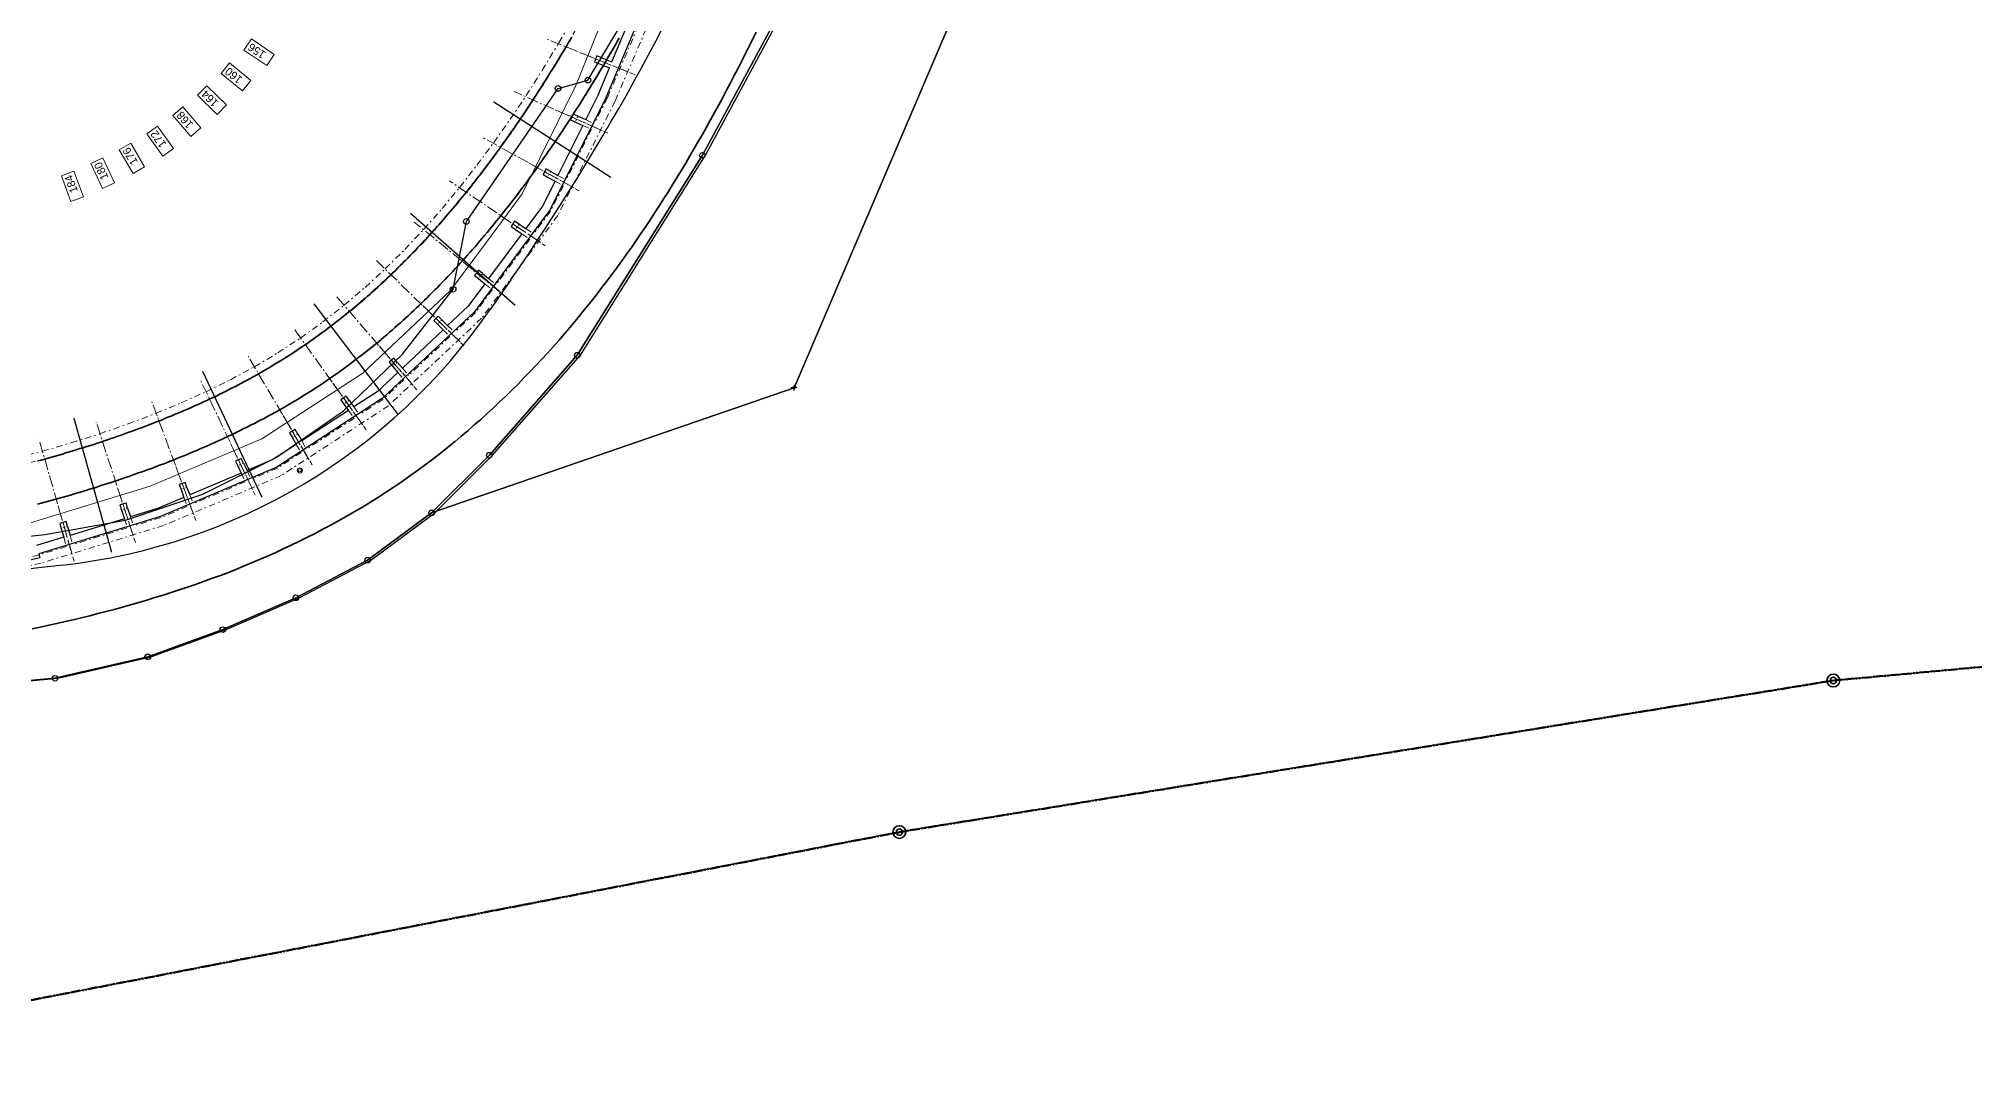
# Model space of a CAD drawing. Header units: metres. Extents: x 2678625 to 2679611, y 1205237 to 1205867.
# Drawn here: x 2678888.6 to 2679009.5, y 1205507.2 to 1205571.3 of the extents above; entities that cross this region are included whole.
import ezdxf

# ---------------------------------------------------------------- set-up
doc = ezdxf.new("R2010")
doc.units = ezdxf.units.M
for name, pattern in [('ACAD_ISO14W100_S12', [1.53, 0.6, -0.1, 0.6, -0.08, 0, -0.07, 0, -0.08]), ('AUSGEZOGEN', [0]), ('GETRENNT2_S6', [0.8, 0.4, -0.2, 0, -0.2]), ('STRICHLINIE_S4', [0.1, 0, -0.1]), ('STRICHPUNKT2_S5', [1, 0.7, -0.15, 0, -0.15])]:
    doc.linetypes.add(name, pattern=pattern)
for name, color, linetype, lineweight in [('BOLZEN', 250, 'AUSGEZOGEN', 25), ('GESCHL_WALD', 8, 'AUSGEZOGEN', 13), ('GRABENPROFIL_AUSHUB', 1, 'AUSGEZOGEN', 35), ('HOHEITSGRENZPUNKT', 59, 'AUSGEZOGEN', 35), ('KANTONSGRENZE', 59, 'AUSGEZOGEN', 50), ('KREUZ', 250, 'AUSGEZOGEN', 25), ('LFP3_STEIN', 8, 'AUSGEZOGEN', 13), ('PARZELLE', 250, 'AUSGEZOGEN', 25), ('SC_BEST__SCHACHT', 3, 'AUSGEZOGEN', 25), ('SELBSTAENDIGES_RECHT', 8, 'STRICHLINIE_S4', 13), ('SELBSTAENDIGES_RECHT_1', 8, 'STRICHLINIE_S4', 13), ('Standard', 7, 'AUSGEZOGEN', 25), ('STRASSE__WEGE', 8, 'AUSGEZOGEN', 13), ('TEXT_VERT__TIEF-_UND_HOCHPUNKT', 1, 'AUSGEZOGEN', 18), ('UEBRIGE_BEFEST', 8, 'AUSGEZOGEN', 13)]:
    doc.layers.add(name, color=color, linetype=linetype, lineweight=lineweight)
doc.styles.add('ARIAL', font='arial.ttf')

# ---------------------------------------------------------------- blocks, each defined once
blk = doc.blocks.new('NSY105')
at = {"color": 0, "linetype": 'ByBlock', "lineweight": -2}
for radius in [0.05, 0.025]:
    blk.add_circle((0, 0), radius, dxfattribs=at)
blk = doc.blocks.new('COMPLEXOBJECT_33')
at = {"layer": 'GESCHL_WALD', "color": 8, "linetype": 'AUSGEZOGEN', "lineweight": 13, "transparency": 33554687}
for p, q in [((49083.44, 45538.77), (49000.72, 45531.18)), ((49000.72, 45531.18), (48942.35, 45521.71)), ((48942.35, 45521.71), (48879.28, 45509.5))]:
    blk.add_line(p, q, dxfattribs=at)
blk = doc.blocks.new('COMPLEXOBJECT_61')
at = {"layer": 'PARZELLE', "color": 250, "linetype": 'AUSGEZOGEN', "lineweight": 25, "transparency": 33554687}
for p, q in [((49083.44, 45538.77), (49000.72, 45531.18)), ((49000.72, 45531.18), (48942.35, 45521.71)), ((48942.35, 45521.71), (48879.28, 45509.5))]:
    blk.add_line(p, q, dxfattribs=at)
blk = doc.blocks.new('COMPLEXOBJECT_64')
at = {"layer": 'SELBSTAENDIGES_RECHT', "color": 8, "linetype": 'STRICHLINIE_S4', "lineweight": 13, "transparency": 33554687}
for p, q in [((49083.44, 45538.77), (49000.72, 45531.18)), ((49000.72, 45531.18), (48942.35, 45521.71)), ((48942.35, 45521.71), (48879.28, 45509.5))]:
    blk.add_line(p, q, dxfattribs=at)
blk = doc.blocks.new('NSY101')
at = {"color": 0, "linetype": 'ByBlock', "lineweight": -2}
blk.add_circle((0, 0), 0.05, dxfattribs=at)
blk = doc.blocks.new('CDWK_PTTYP10')
at = {"layer": 'BOLZEN', "transparency": 33554687, "xscale": 6.999999465942426, "yscale": 6.999999465942426, "zscale": 6.999999465942426}
blk.add_blockref('NSY101', (0, 0), dxfattribs=at)
blk = doc.blocks.new('NSY115')
at = {"color": 0, "linetype": 'ByBlock', "lineweight": -2}
for p, q in [((-0.05, 0), (-0.02, 0)), ((0, 0.05), (0, 0.02)), ((0.05, 0), (0.02, 0)), ((0, -0.05), (0, -0.02))]:
    blk.add_line(p, q, dxfattribs=at)
blk.add_circle((0, 0), 0.02, dxfattribs=at)
blk = doc.blocks.new('CDWK_PTTYP31')
at = {"layer": 'KREUZ', "transparency": 33554687, "xscale": 2.692307590451224, "yscale": 2.692307590451224, "zscale": 2.692307590451224}
blk.add_blockref('NSY115', (-0.001, 0.002), dxfattribs=at)
blk = doc.blocks.new('COMPLEXOBJECT_102')
at = {"layer": 'STRASSE__WEGE', "color": 250, "linetype": 'AUSGEZOGEN', "lineweight": 25, "transparency": 33554687}
for p, q in [((48918.07, 45556.23), (48916.78, 45554.37)), ((48890.04, 45538.39), (48863.18, 45535.41))]:
    blk.add_line(p, q, dxfattribs=at)
blk.add_lwpolyline([(48822.19, 45519.03), (48841.77, 45525.23), (48858.03, 45528.38), (48889.78, 45531.32), (48895.58, 45532.66), (48900.27, 45534.36), (48904.84, 45536.35), (48909.32, 45538.7), (48913.32, 45541.66), (48916.93, 45545.26), (48919.67, 45548.38), (48922.42, 45551.51), (48930.24, 45564), (48935.8, 45574.32), (48943.36, 45591.72), (48964.53, 45641.98), (48968.17, 45648.12)], dxfattribs=at)
for centre, radius, start, end in [((48794.53, 45641.49), 150.11, 325.3885, 337.226), ((48885.91, 45575.68), 37.51, 276.322, 325.3911)]:
    blk.add_arc(centre, radius, start, end, dxfattribs=at)
blk = doc.blocks.new('CDWK_PTTYP20')
at = {"layer": 'LFP3_STEIN', "transparency": 33554687}
for radius in [0.125, 0.075]:
    blk.add_circle((0, 0), radius, dxfattribs=at)

msp = doc.modelspace()

# ---------------------------------------------------------------- linework, layer by layer
at = {"layer": 'KANTONSGRENZE', "linetype": 'ACAD_ISO14W100_S12', "transparency": 33554687}
msp.add_lwpolyline([(2678625.33, 1205485.52), (2678720.73, 1205461.83), (2678731.42, 1205463.99), (2678750.55, 1205468.17), (2678765.45, 1205474.13), (2678783.77, 1205478.17), (2678792.06, 1205476.41), (2678823.9, 1205492.9), (2678859.71, 1205506.34), (2678879.28, 1205509.5), (2678942.35, 1205521.71), (2679000.72, 1205531.18), (2679083.44, 1205538.77), (2679127.35, 1205542.45), (2679148.75, 1205549.05), (2679175.08, 1205560.86), (2679233.19, 1205572.53), (2679258.83, 1205574.34), (2679284.87, 1205582.24), (2679311.02, 1205602.93), (2679443.03, 1205605.05), (2679522.87, 1205644.06), (2679610.8, 1205686.93)], dxfattribs=at)
at = {"layer": 'PARZELLE', "color": 250, "linetype": 'AUSGEZOGEN', "lineweight": 25, "transparency": 33554687}
for points in [[(2678885.27, 1205539.9), (2678888.95, 1205540.3), (2678893.99, 1205541.21), (2678898.82, 1205542.82), (2678903.4, 1205545.12), (2678907.62, 1205548.03), (2678911.3, 1205551.58), (2678914.46, 1205555.63), (2678915.29, 1205559.87), (2678921.02, 1205568.18), (2678922.89, 1205568.7), (2678925.62, 1205573.27), (2678927.65, 1205577.32), (2678929.52, 1205581.45), (2678955.29, 1205642.83), (2678957.31, 1205647.42)], [(2678857.83, 1205528.38), (2678889.58, 1205531.32), (2678895.38, 1205532.66), (2678900.07, 1205534.36), (2678904.64, 1205536.35), (2678909.12, 1205538.7), (2678913.12, 1205541.66), (2678935.77, 1205549.48), (2678951.05, 1205585.25), (2678972.72, 1205605.76), (2678981.81, 1205610.04), (2679005.62, 1205617.19), (2679013.02, 1205624.53)], [(2679083.45, 1205538.78), (2679000.73, 1205531.18), (2678942.35, 1205521.72), (2678879.28, 1205509.5)]]:
    msp.add_lwpolyline(points, dxfattribs=at)
at = {"layer": 'SELBSTAENDIGES_RECHT', "color": 254, "linetype": 'AUSGEZOGEN', "lineweight": 25, "transparency": 33554687}
for p, q in [((2679083.44, 1205538.77), (2679000.73, 1205531.17)), ((2679000.73, 1205531.17), (2678942.36, 1205521.71)), ((2678942.36, 1205521.71), (2678879.28, 1205509.49))]:
    msp.add_line(p, q, dxfattribs=at)
at = {"layer": 'Standard', "color": 11, "linetype": 'AUSGEZOGEN', "lineweight": 18, "true_color": 0xff8585, "transparency": 33554687}
msp.add_line((2678922.14, 1205568.37), (2678925.14, 1205575.79), dxfattribs=at)
at = {"layer": 'Standard', "color": 11, "linetype": 'AUSGEZOGEN', "lineweight": 25, "true_color": 0xff8585, "transparency": 33554687}
for p, q in [((2678924.02, 1205567.61), (2678927.11, 1205574.99)), ((2678924.39, 1205569.84), (2678925.77, 1205573.16)), ((2678923.75, 1205570.09), (2678924.39, 1205569.84)), ((2678923.55, 1205567.83), (2678924.23, 1205569.47)), ((2678923.6, 1205569.72), (2678924.23, 1205569.47)), ((2678923.55, 1205567.83), (2678922.75, 1205566.23)), ((2678924.32, 1205562.62), (2678917.01, 1205567.33)), ((2678922.26, 1205566.44), (2678922.75, 1205566.23)), ((2678922.57, 1205565.87), (2678921, 1205562.75)), ((2678922.1, 1205566.08), (2678922.57, 1205565.87)), ((2678920.37, 1205562.64), (2678920.83, 1205562.39)), ((2678920.57, 1205562.99), (2678921, 1205562.75)), ((2678918.33, 1205554.62), (2678911.8, 1205560.37)), ((2678918.76, 1205559.1), (2678917.72, 1205557.7)), ((2678918.35, 1205559.37), (2678918.76, 1205559.1)), ((2678918.58, 1205559.7), (2678919, 1205559.42)), ((2678916.3, 1205556.61), (2678916.68, 1205556.3)), ((2678917.72, 1205557.7), (2678916.68, 1205556.3)), ((2678916.05, 1205556.3), (2678916.44, 1205555.98)), ((2678911.05, 1205547.79), (2678905.78, 1205554.71)), ((2678913.83, 1205553.1), (2678911.29, 1205550.71)), ((2678913.48, 1205553.44), (2678913.83, 1205553.1)), ((2678913.76, 1205553.73), (2678914.12, 1205553.37)), ((2678910.67, 1205550.82), (2678911, 1205550.43)), ((2678910.97, 1205551.08), (2678911.29, 1205550.71)), ((2678902.52, 1205542.62), (2678898.82, 1205550.5)), ((2678907.64, 1205548.46), (2678907.92, 1205548.06)), ((2678907.96, 1205548.69), (2678908.26, 1205548.28)), ((2678893.14, 1205539.18), (2678890.78, 1205547.56)), ((2678907.92, 1205548.06), (2678905, 1205546.16)), ((2678904.41, 1205546.38), (2678904.66, 1205545.94)), ((2678904.75, 1205546.58), (2678905, 1205546.16)), ((2678901, 1205544.59), (2678901.22, 1205544.14)), ((2678901.36, 1205544.76), (2678901.58, 1205544.3)), ((2678901.22, 1205544.14), (2678898.01, 1205542.78)), ((2678897.46, 1205543.12), (2678897.64, 1205542.62)), ((2678897.83, 1205543.25), (2678898.01, 1205542.78)), ((2678893.92, 1205541.29), (2678890.52, 1205540.24)), ((2678893.74, 1205541.83), (2678893.92, 1205541.29)), ((2678894.12, 1205541.96), (2678894.3, 1205541.41)), ((2678890.13, 1205540.13), (2678888.43, 1205539.61)), ((2678889.97, 1205540.69), (2678890.13, 1205540.13)), ((2678890.36, 1205540.8), (2678890.52, 1205540.24)), ((2678880.86, 1205537.08), (2678888.63, 1205538.86)), ((2678888.57, 1205539.1), (2678888.63, 1205538.86))]:
    msp.add_line(p, q, dxfattribs=at)
at = {"layer": 'Standard', "color": 11, "linetype": 'STRICHPUNKT2_S5', "lineweight": 18, "true_color": 0xff8585, "transparency": 33554687}
for p, q in [((2678925.3, 1205569.25), (2678920.33, 1205571.26)), ((2678923.78, 1205565.55), (2678918.28, 1205567.98)), ((2678922.01, 1205561.97), (2678916.3, 1205565.12)), ((2678919.92, 1205558.56), (2678914.23, 1205562.4)), ((2678917.54, 1205555.35), (2678912.02, 1205559.83)), ((2678914.88, 1205552.36), (2678909.67, 1205557.42)), ((2678911.96, 1205549.62), (2678907.16, 1205555.2)), ((2678908.82, 1205547.15), (2678904.49, 1205553.2)), ((2678905.47, 1205544.97), (2678901.66, 1205551.43)), ((2678901.94, 1205543.09), (2678898.7, 1205549.91)), ((2678898.25, 1205541.54), (2678895.64, 1205548.59)), ((2678894.47, 1205540.23), (2678892.16, 1205547.32)), ((2678890.65, 1205539.06), (2678888.59, 1205546.23))]:
    msp.add_line(p, q, dxfattribs=at)
at = {"layer": 'Standard', "color": 11, "linetype": 'STRICHPUNKT2_S5', "lineweight": 13, "true_color": 0xff8585, "transparency": 33554687}
for p, q in [((2678922.43, 1205570.41), (2678925.84, 1205569.03)), ((2678920.83, 1205566.85), (2678924.14, 1205565.39)), ((2678919.18, 1205563.53), (2678922.33, 1205561.79)), ((2678917.31, 1205560.32), (2678920.22, 1205558.35)), ((2678915.1, 1205557.33), (2678917.82, 1205555.11)), ((2678912.57, 1205554.61), (2678915.14, 1205552.1)), ((2678909.86, 1205552.07), (2678912.2, 1205549.34)), ((2678906.94, 1205549.77), (2678909.03, 1205546.85)), ((2678903.83, 1205547.75), (2678905.65, 1205544.65)), ((2678900.55, 1205546), (2678902.1, 1205542.76)), ((2678897.14, 1205544.55), (2678898.38, 1205541.18)), ((2678889.78, 1205542.09), (2678890.77, 1205538.63)), ((2678893.49, 1205543.23), (2678894.61, 1205539.8))]:
    msp.add_line(p, q, dxfattribs=at)
at = {"layer": 'Standard', "color": 11, "linetype": 'GETRENNT2_S6', "lineweight": 18, "true_color": 0xff8585, "transparency": 33554687}
for p, q in [((2678924.1, 1205567.6), (2678923.29, 1205565.98)), ((2678923.11, 1205565.63), (2678921.53, 1205562.46)), ((2678922.57, 1205565.87), (2678923.11, 1205565.63)), ((2678922.75, 1205566.23), (2678923.29, 1205565.98)), ((2678921, 1205562.75), (2678921.53, 1205562.46)), ((2678920.83, 1205562.39), (2678921.35, 1205562.1)), ((2678918.76, 1205559.1), (2678919.26, 1205558.76)), ((2678919, 1205559.42), (2678919.49, 1205559.09)), ((2678919.26, 1205558.76), (2678917.15, 1205555.92)), ((2678916.44, 1205555.98), (2678916.91, 1205555.6)), ((2678916.68, 1205556.3), (2678917.15, 1205555.92)), ((2678913.83, 1205553.1), (2678914.26, 1205552.68)), ((2678914.12, 1205553.37), (2678914.55, 1205552.95)), ((2678914.26, 1205552.68), (2678911.68, 1205550.25)), ((2678911.29, 1205550.71), (2678911.68, 1205550.25)), ((2678911, 1205550.43), (2678911.39, 1205549.98)), ((2678908.26, 1205548.28), (2678908.61, 1205547.79)), ((2678908.27, 1205547.57), (2678905.3, 1205545.64)), ((2678907.92, 1205548.06), (2678908.27, 1205547.57)), ((2678904.66, 1205545.94), (2678904.97, 1205545.43)), ((2678905, 1205546.16), (2678905.3, 1205545.64)), ((2678901.47, 1205543.6), (2678898.21, 1205542.22)), ((2678901.22, 1205544.14), (2678901.47, 1205543.6)), ((2678901.58, 1205544.3), (2678901.84, 1205543.76)), ((2678897.64, 1205542.62), (2678897.85, 1205542.06)), ((2678898.01, 1205542.78), (2678898.21, 1205542.22)), ((2678893.92, 1205541.29), (2678894.1, 1205540.72)), ((2678894.3, 1205541.41), (2678894.49, 1205540.84)), ((2678890.13, 1205540.13), (2678890.3, 1205539.55)), ((2678890.52, 1205540.24), (2678890.68, 1205539.67)), ((2678894.1, 1205540.72), (2678890.68, 1205539.67))]:
    msp.add_line(p, q, dxfattribs=at)
at = {"layer": 'Standard', "color": 11, "linetype": 'STRICHLINIE_S4', "lineweight": 18, "true_color": 0xff8585, "transparency": 33554687}
for p, q in [((2678922.26, 1205566.44), (2678922.1, 1205566.08)), ((2678920.57, 1205562.99), (2678920.37, 1205562.64)), ((2678918.58, 1205559.7), (2678918.35, 1205559.37)), ((2678916.3, 1205556.61), (2678916.05, 1205556.3)), ((2678913.76, 1205553.73), (2678913.48, 1205553.44)), ((2678910.97, 1205551.08), (2678910.67, 1205550.82)), ((2678907.96, 1205548.69), (2678907.64, 1205548.46)), ((2678904.75, 1205546.58), (2678904.41, 1205546.38)), ((2678901.36, 1205544.76), (2678901, 1205544.59)), ((2678897.83, 1205543.25), (2678897.46, 1205543.12)), ((2678894.12, 1205541.96), (2678893.74, 1205541.83)), ((2678890.36, 1205540.8), (2678889.97, 1205540.69))]:
    msp.add_line(p, q, dxfattribs=at)
at = {"layer": 'Standard', "color": 11, "linetype": 'GETRENNT2_S6', "lineweight": 18, "true_color": 0xff8585, "transparency": 33554687}
for points in [[(2678924.58, 1205567.39), (2678927.75, 1205574.73), (2678932.52, 1205585.75)], [(2678924.1, 1205567.6), (2678927.27, 1205574.94), (2678927.98, 1205576.58)], [(2678886.99, 1205545.02), (2678888.8, 1205545.51), (2678890.6, 1205546.04), (2678892.39, 1205546.6), (2678894.16, 1205547.22), (2678895.89, 1205547.88), (2678897.47, 1205548.53), (2678899.02, 1205549.23), (2678900.55, 1205549.98), (2678902.05, 1205550.79), (2678903.51, 1205551.66), (2678904.94, 1205552.59), (2678906.32, 1205553.59), (2678907.66, 1205554.64), (2678908.96, 1205555.75), (2678910.22, 1205556.91), (2678911.44, 1205558.12), (2678912.63, 1205559.38), (2678913.77, 1205560.67), (2678914.88, 1205562.01), (2678915.95, 1205563.39), (2678917, 1205564.8), (2678918.03, 1205566.25), (2678919.03, 1205567.74), (2678920.03, 1205569.31), (2678921.07, 1205571.04), (2678922.08, 1205572.78)], [(2678887.11, 1205544.54), (2678888.93, 1205545.03), (2678890.75, 1205545.56), (2678892.54, 1205546.13), (2678894.33, 1205546.75), (2678896.08, 1205547.41), (2678897.67, 1205548.07), (2678899.24, 1205548.78), (2678900.78, 1205549.53), (2678902.3, 1205550.35), (2678903.78, 1205551.23), (2678905.22, 1205552.18), (2678906.62, 1205553.19), (2678907.98, 1205554.25), (2678909.3, 1205555.38), (2678910.57, 1205556.55), (2678911.8, 1205557.77), (2678912.99, 1205559.04), (2678914.15, 1205560.35), (2678915.27, 1205561.7), (2678916.35, 1205563.09), (2678917.41, 1205564.51), (2678918.44, 1205565.97), (2678919.44, 1205567.47), (2678920.45, 1205569.05), (2678921.5, 1205570.78), (2678922.52, 1205572.53)], [(2678924.58, 1205567.39), (2678921, 1205560.24), (2678916.24, 1205553.82), (2678910.42, 1205548.35), (2678903.72, 1205543.99), (2678896.37, 1205540.87), (2678888.72, 1205538.52), (2678880.93, 1205536.74), (2678873.03, 1205535.45), (2678865.1, 1205534.4), (2678857.14, 1205533.57)], [(2678921.35, 1205562.1), (2678920.55, 1205560.51), (2678919.49, 1205559.09)], [(2678916.91, 1205555.6), (2678915.85, 1205554.17), (2678914.55, 1205552.95)], [(2678911.39, 1205549.98), (2678910.1, 1205548.76), (2678908.61, 1205547.79)], [(2678904.97, 1205545.43), (2678903.48, 1205544.46), (2678901.84, 1205543.76)], [(2678897.85, 1205542.06), (2678896.19, 1205541.36), (2678894.49, 1205540.84)], [(2678890.3, 1205539.55), (2678888.59, 1205539.03), (2678886.84, 1205538.63)]]:
    msp.add_lwpolyline(points, dxfattribs=at)
at = {"layer": 'Standard', "color": 11, "linetype": 'AUSGEZOGEN', "lineweight": 18, "true_color": 0xff8585, "transparency": 33554687}
for points in [[(2678903.28, 1205570.31), (2678901.86, 1205571.28), (2678901.39, 1205570.58), (2678902.82, 1205569.62), (2678903.28, 1205570.31)], [(2678901.82, 1205568.68), (2678900.49, 1205569.77), (2678899.96, 1205569.12), (2678901.3, 1205568.04), (2678901.82, 1205568.68)], [(2678922.14, 1205568.37), (2678918.78, 1205561.6), (2678916.54, 1205558.57), (2678914.3, 1205555.55), (2678908.81, 1205550.39), (2678902.5, 1205546.29), (2678895.52, 1205543.32), (2678888.05, 1205541.03)], [(2678900.3, 1205567.15), (2678899.07, 1205568.35), (2678898.49, 1205567.75), (2678899.72, 1205566.55), (2678900.3, 1205567.15)], [(2678898.69, 1205565.72), (2678897.57, 1205567.03), (2678896.94, 1205566.48), (2678898.06, 1205565.18), (2678898.69, 1205565.72)], [(2678896.98, 1205564.43), (2678895.98, 1205565.82), (2678895.31, 1205565.34), (2678896.31, 1205563.94), (2678896.98, 1205564.43)], [(2678895.18, 1205563.28), (2678894.31, 1205564.76), (2678893.59, 1205564.34), (2678894.46, 1205562.86), (2678895.18, 1205563.28)], [(2678891.36, 1205561.4), (2678890.76, 1205563.01), (2678889.98, 1205562.72), (2678890.58, 1205561.11), (2678891.36, 1205561.4)], [(2678893.3, 1205562.29), (2678892.56, 1205563.84), (2678891.81, 1205563.48), (2678892.54, 1205561.93), (2678893.3, 1205562.29)]]:
    msp.add_lwpolyline(points, dxfattribs=at)
at = {"layer": 'Standard', "color": 21, "linetype": 'AUSGEZOGEN', "lineweight": 35, "true_color": 0xffa8a8, "transparency": 33554687}
for points in [[(2678921.88, 1205571.38), (2678921.76, 1205571.18), (2678921.64, 1205570.98), (2678921.52, 1205570.78), (2678921.4, 1205570.58), (2678921.28, 1205570.38), (2678921.16, 1205570.18), (2678921.04, 1205569.98), (2678920.92, 1205569.78), (2678920.79, 1205569.57), (2678920.67, 1205569.38), (2678920.55, 1205569.19), (2678920.43, 1205568.98), (2678920.3, 1205568.79), (2678920.18, 1205568.59), (2678920.06, 1205568.39), (2678919.93, 1205568.2), (2678919.8, 1205568), (2678919.68, 1205567.81), (2678919.55, 1205567.61), (2678919.43, 1205567.42), (2678919.3, 1205567.23), (2678919.18, 1205567.04), (2678919.05, 1205566.84), (2678918.92, 1205566.65), (2678918.79, 1205566.47), (2678918.66, 1205566.27), (2678918.53, 1205566.08), (2678918.4, 1205565.9), (2678918.27, 1205565.7), (2678918.14, 1205565.52), (2678918.02, 1205565.33), (2678917.88, 1205565.15), (2678917.75, 1205564.96), (2678917.62, 1205564.77), (2678917.49, 1205564.59), (2678917.35, 1205564.4), (2678917.22, 1205564.22), (2678917.08, 1205564.04), (2678916.95, 1205563.85), (2678916.82, 1205563.67), (2678916.68, 1205563.49), (2678916.54, 1205563.31), (2678916.41, 1205563.13), (2678916.27, 1205562.95), (2678916.13, 1205562.77), (2678915.99, 1205562.59), (2678915.86, 1205562.41), (2678915.72, 1205562.24), (2678915.58, 1205562.06), (2678915.44, 1205561.89), (2678915.3, 1205561.71), (2678915.16, 1205561.54), (2678915.01, 1205561.36), (2678914.87, 1205561.19), (2678914.73, 1205561.02), (2678914.59, 1205560.85), (2678914.45, 1205560.68), (2678914.3, 1205560.51), (2678914.16, 1205560.34), (2678914.01, 1205560.17), (2678913.86, 1205560), (2678913.72, 1205559.83), (2678913.58, 1205559.67), (2678913.43, 1205559.5), (2678913.28, 1205559.33), (2678913.14, 1205559.18), (2678912.98, 1205559.01), (2678912.83, 1205558.85), (2678912.69, 1205558.68), (2678912.54, 1205558.52), (2678912.39, 1205558.36), (2678912.24, 1205558.21), (2678912.08, 1205558.04), (2678911.93, 1205557.89), (2678911.78, 1205557.73), (2678911.63, 1205557.57), (2678911.47, 1205557.41), (2678911.32, 1205557.26), (2678911.16, 1205557.11), (2678911.01, 1205556.96), (2678910.86, 1205556.81), (2678910.7, 1205556.65), (2678910.54, 1205556.5), (2678910.39, 1205556.36), (2678910.23, 1205556.2), (2678910.07, 1205556.06), (2678909.9, 1205555.9), (2678909.75, 1205555.76), (2678909.59, 1205555.62), (2678909.43, 1205555.47), (2678909.27, 1205555.33), (2678909.11, 1205555.19), (2678908.94, 1205555.04), (2678908.79, 1205554.91), (2678908.62, 1205554.77), (2678908.46, 1205554.63), (2678908.29, 1205554.49), (2678908.13, 1205554.35), (2678907.93, 1205554.2)], [(2678901.78, 1205550.05), (2678901.58, 1205549.94), (2678901.38, 1205549.84), (2678901.2, 1205549.74), (2678901.01, 1205549.64), (2678900.81, 1205549.54), (2678900.62, 1205549.44), (2678900.43, 1205549.35), (2678900.24, 1205549.25), (2678900.04, 1205549.15), (2678899.85, 1205549.06), (2678899.65, 1205548.96), (2678899.46, 1205548.87), (2678899.26, 1205548.78), (2678899.06, 1205548.68), (2678898.86, 1205548.59), (2678898.67, 1205548.5), (2678898.47, 1205548.41), (2678898.26, 1205548.32), (2678898.06, 1205548.23), (2678897.86, 1205548.14), (2678897.66, 1205548.06), (2678897.46, 1205547.97), (2678897.25, 1205547.88), (2678897.05, 1205547.8), (2678896.85, 1205547.71), (2678896.64, 1205547.63), (2678896.44, 1205547.55), (2678896.23, 1205547.46), (2678896.02, 1205547.38), (2678895.82, 1205547.3), (2678895.61, 1205547.22), (2678895.4, 1205547.14), (2678895.19, 1205547.06), (2678894.98, 1205546.98), (2678894.78, 1205546.9), (2678894.56, 1205546.82), (2678894.35, 1205546.75), (2678894.14, 1205546.67), (2678893.93, 1205546.59), (2678893.72, 1205546.52), (2678893.51, 1205546.45), (2678893.29, 1205546.37), (2678893.08, 1205546.3), (2678892.87, 1205546.23), (2678892.65, 1205546.15), (2678892.44, 1205546.08), (2678892.22, 1205546.01), (2678892, 1205545.94), (2678891.79, 1205545.87), (2678891.57, 1205545.8), (2678891.35, 1205545.73), (2678891.13, 1205545.67), (2678890.91, 1205545.6), (2678890.69, 1205545.53), (2678890.48, 1205545.47), (2678890.26, 1205545.4), (2678890.04, 1205545.33), (2678889.82, 1205545.27), (2678889.59, 1205545.21), (2678889.37, 1205545.14), (2678889.15, 1205545.08), (2678888.93, 1205545.02), (2678888.71, 1205544.96), (2678888.49, 1205544.9)]]:
    msp.add_lwpolyline(points, dxfattribs=at)
at = {"layer": 'Standard', "color": 11, "linetype": 'AUSGEZOGEN', "lineweight": 35, "true_color": 0xff8585, "transparency": 33554687}
for points in [[(2678909.58, 1205552.18), (2678909.79, 1205552.35), (2678909.96, 1205552.49), (2678910.14, 1205552.64), (2678910.31, 1205552.79), (2678910.48, 1205552.94), (2678910.65, 1205553.08), (2678910.82, 1205553.24), (2678910.99, 1205553.38), (2678911.17, 1205553.54), (2678911.33, 1205553.69), (2678911.5, 1205553.84), (2678911.67, 1205554), (2678911.84, 1205554.15), (2678912, 1205554.31), (2678912.17, 1205554.47), (2678912.34, 1205554.62), (2678912.5, 1205554.78), (2678912.67, 1205554.94), (2678912.83, 1205555.1), (2678912.99, 1205555.26), (2678913.16, 1205555.42), (2678913.32, 1205555.59), (2678913.48, 1205555.75), (2678913.64, 1205555.91), (2678913.8, 1205556.08), (2678913.96, 1205556.24), (2678914.12, 1205556.41), (2678914.28, 1205556.58), (2678914.44, 1205556.75), (2678914.59, 1205556.92), (2678914.75, 1205557.09), (2678914.9, 1205557.26), (2678915.06, 1205557.43), (2678915.22, 1205557.6), (2678915.37, 1205557.77), (2678915.52, 1205557.94), (2678915.68, 1205558.12), (2678915.83, 1205558.29), (2678915.98, 1205558.47), (2678916.13, 1205558.65), (2678916.28, 1205558.82), (2678916.43, 1205559), (2678916.58, 1205559.18), (2678916.73, 1205559.36), (2678916.88, 1205559.54), (2678917.03, 1205559.72), (2678917.18, 1205559.9), (2678917.32, 1205560.08), (2678917.47, 1205560.26), (2678917.61, 1205560.44), (2678917.76, 1205560.63), (2678917.9, 1205560.81), (2678918.05, 1205561), (2678918.19, 1205561.18), (2678918.33, 1205561.37), (2678918.48, 1205561.55), (2678918.62, 1205561.74), (2678918.76, 1205561.93), (2678918.9, 1205562.12), (2678919.04, 1205562.31), (2678919.18, 1205562.5), (2678919.32, 1205562.69), (2678919.46, 1205562.88), (2678919.6, 1205563.07), (2678919.73, 1205563.26), (2678919.87, 1205563.45), (2678920.01, 1205563.65), (2678920.14, 1205563.84), (2678920.28, 1205564.03), (2678920.41, 1205564.23), (2678920.55, 1205564.42), (2678920.68, 1205564.62), (2678920.81, 1205564.81), (2678920.95, 1205565.01), (2678921.08, 1205565.21), (2678921.21, 1205565.4), (2678921.34, 1205565.6), (2678921.47, 1205565.8), (2678921.61, 1205566), (2678921.73, 1205566.2), (2678921.87, 1205566.4), (2678921.99, 1205566.6), (2678922.12, 1205566.8), (2678922.25, 1205567), (2678922.38, 1205567.2), (2678922.51, 1205567.4), (2678922.63, 1205567.61), (2678922.76, 1205567.81), (2678922.89, 1205568.01), (2678923.01, 1205568.22), (2678923.14, 1205568.42), (2678923.26, 1205568.63), (2678923.38, 1205568.83), (2678923.51, 1205569.04), (2678923.63, 1205569.25), (2678923.75, 1205569.45), (2678923.88, 1205569.66), (2678924, 1205569.87), (2678924.12, 1205570.07), (2678924.24, 1205570.28), (2678924.36, 1205570.49), (2678924.48, 1205570.7), (2678924.6, 1205570.91), (2678924.72, 1205571.12), (2678924.84, 1205571.33)], [(2678914.58, 1205546.12), (2678914.97, 1205546.45), (2678915.38, 1205546.79), (2678915.78, 1205547.15), (2678916.19, 1205547.5), (2678916.58, 1205547.86), (2678916.98, 1205548.22), (2678917.37, 1205548.59), (2678917.76, 1205548.96), (2678918.14, 1205549.33), (2678918.52, 1205549.71), (2678918.89, 1205550.09), (2678919.26, 1205550.47), (2678919.63, 1205550.86), (2678919.99, 1205551.25), (2678920.35, 1205551.64), (2678920.71, 1205552.03), (2678921.06, 1205552.43), (2678921.41, 1205552.83), (2678921.75, 1205553.24), (2678922.09, 1205553.64), (2678922.43, 1205554.05), (2678922.76, 1205554.46), (2678923.09, 1205554.87), (2678923.42, 1205555.29), (2678923.74, 1205555.71), (2678924.06, 1205556.13), (2678924.38, 1205556.55), (2678924.69, 1205556.97), (2678925, 1205557.4), (2678925.3, 1205557.82), (2678925.61, 1205558.25), (2678925.91, 1205558.68), (2678926.2, 1205559.12), (2678926.5, 1205559.55), (2678926.79, 1205559.99), (2678927.07, 1205560.42), (2678927.36, 1205560.86), (2678927.64, 1205561.3), (2678927.92, 1205561.74), (2678928.19, 1205562.19), (2678928.46, 1205562.63), (2678928.73, 1205563.07), (2678929, 1205563.52), (2678929.26, 1205563.97), (2678929.52, 1205564.42), (2678929.78, 1205564.86), (2678930.04, 1205565.31), (2678930.29, 1205565.77), (2678930.55, 1205566.22), (2678930.8, 1205566.67), (2678931.04, 1205567.12), (2678931.29, 1205567.58), (2678931.53, 1205568.03), (2678931.77, 1205568.49), (2678932.01, 1205568.94), (2678932.25, 1205569.4), (2678932.48, 1205569.86), (2678932.71, 1205570.32), (2678932.94, 1205570.77), (2678933.17, 1205571.23), (2678933.4, 1205571.69)], [(2678888.48, 1205542.2), (2678888.71, 1205542.26), (2678888.94, 1205542.32), (2678889.17, 1205542.39), (2678889.4, 1205542.45), (2678889.63, 1205542.51), (2678889.86, 1205542.58), (2678890.09, 1205542.64), (2678890.32, 1205542.71), (2678890.54, 1205542.77), (2678890.77, 1205542.84), (2678891, 1205542.91), (2678891.23, 1205542.98), (2678891.45, 1205543.04), (2678891.68, 1205543.11), (2678891.9, 1205543.18), (2678892.13, 1205543.25), (2678892.35, 1205543.32), (2678892.58, 1205543.4), (2678892.8, 1205543.47), (2678893.03, 1205543.54), (2678893.25, 1205543.61), (2678893.47, 1205543.69), (2678893.7, 1205543.76), (2678893.92, 1205543.84), (2678894.14, 1205543.91), (2678894.36, 1205543.99), (2678894.58, 1205544.07), (2678894.8, 1205544.15), (2678895.02, 1205544.22), (2678895.24, 1205544.3), (2678895.46, 1205544.38), (2678895.68, 1205544.46), (2678895.9, 1205544.55), (2678896.12, 1205544.63), (2678896.33, 1205544.71), (2678896.55, 1205544.79), (2678896.77, 1205544.88), (2678896.98, 1205544.96), (2678897.2, 1205545.05), (2678897.41, 1205545.14), (2678897.63, 1205545.22), (2678897.84, 1205545.31), (2678898.05, 1205545.4), (2678898.27, 1205545.49), (2678898.48, 1205545.58), (2678898.69, 1205545.67), (2678898.9, 1205545.76), (2678899.11, 1205545.85), (2678899.32, 1205545.95), (2678899.53, 1205546.04), (2678899.74, 1205546.13), (2678899.95, 1205546.23), (2678900.16, 1205546.33), (2678900.36, 1205546.42), (2678900.57, 1205546.52), (2678900.78, 1205546.62), (2678900.98, 1205546.72), (2678901.19, 1205546.82), (2678901.39, 1205546.92), (2678901.6, 1205547.02), (2678901.8, 1205547.13), (2678902, 1205547.23), (2678902.2, 1205547.33), (2678902.41, 1205547.44), (2678902.61, 1205547.54), (2678902.81, 1205547.65), (2678903.01, 1205547.76)], [(2678888.16, 1205534.41), (2678888.67, 1205534.52), (2678889.19, 1205534.63), (2678889.7, 1205534.75), (2678890.21, 1205534.86), (2678890.72, 1205534.98), (2678891.24, 1205535.1), (2678891.75, 1205535.23), (2678892.26, 1205535.36), (2678892.77, 1205535.49), (2678893.28, 1205535.62), (2678893.79, 1205535.76), (2678894.3, 1205535.91), (2678894.81, 1205536.05), (2678895.32, 1205536.2), (2678895.83, 1205536.36), (2678896.34, 1205536.51), (2678896.85, 1205536.68), (2678897.35, 1205536.84), (2678897.86, 1205537.01), (2678898.36, 1205537.18), (2678898.87, 1205537.36), (2678899.37, 1205537.55), (2678899.87, 1205537.73), (2678900.38, 1205537.92), (2678900.88, 1205538.12), (2678901.37, 1205538.32), (2678901.87, 1205538.53), (2678902.37, 1205538.74), (2678902.86, 1205538.95), (2678903.35, 1205539.17), (2678903.85, 1205539.4), (2678904.34, 1205539.63), (2678904.82, 1205539.87), (2678905.31, 1205540.11), (2678905.79, 1205540.35), (2678906.27, 1205540.61), (2678906.74, 1205540.85)]]:
    msp.add_lwpolyline(points, dxfattribs=at)
at = {"layer": 'Standard', "color": 11, "linetype": 'AUSGEZOGEN', "lineweight": 25, "true_color": 0xff8585, "transparency": 33554687}
for points in [[(2678923.75, 1205570.09), (2678923.45, 1205570.21), (2678923.3, 1205569.84), (2678923.6, 1205569.72)], [(2678924.02, 1205567.61), (2678920.49, 1205560.55), (2678918.14, 1205557.39), (2678915.79, 1205554.22), (2678910.05, 1205548.82), (2678903.44, 1205544.52), (2678896.17, 1205541.43), (2678888.57, 1205539.1)], [(2678922.26, 1205566.44), (2678921.96, 1205566.57), (2678921.8, 1205566.21), (2678922.1, 1205566.08)], [(2678920.57, 1205562.99), (2678920.28, 1205563.15), (2678920.09, 1205562.8), (2678920.37, 1205562.64)], [(2678920.83, 1205562.39), (2678920.04, 1205560.83), (2678919, 1205559.42)], [(2678918.58, 1205559.7), (2678918.3, 1205559.89), (2678918.08, 1205559.56), (2678918.35, 1205559.37)], [(2678916.3, 1205556.61), (2678916.05, 1205556.82), (2678915.79, 1205556.5), (2678916.05, 1205556.3)], [(2678916.44, 1205555.98), (2678915.4, 1205554.57), (2678914.12, 1205553.37)], [(2678913.76, 1205553.73), (2678913.52, 1205553.95), (2678913.25, 1205553.67), (2678913.48, 1205553.44)], [(2678910.97, 1205551.08), (2678910.76, 1205551.33), (2678910.46, 1205551.07), (2678910.67, 1205550.82)], [(2678911, 1205550.43), (2678909.72, 1205549.23), (2678908.26, 1205548.28)], [(2678907.96, 1205548.69), (2678907.77, 1205548.96), (2678907.44, 1205548.73), (2678907.64, 1205548.46)], [(2678904.66, 1205545.94), (2678903.2, 1205544.99), (2678901.58, 1205544.3)], [(2678904.75, 1205546.58), (2678904.58, 1205546.86), (2678904.24, 1205546.66), (2678904.41, 1205546.38)], [(2678901.36, 1205544.76), (2678901.22, 1205545.06), (2678900.86, 1205544.89), (2678901, 1205544.59)], [(2678897.83, 1205543.25), (2678897.72, 1205543.56), (2678897.34, 1205543.42), (2678897.46, 1205543.12)], [(2678894.12, 1205541.96), (2678894.02, 1205542.27), (2678893.64, 1205542.15), (2678893.74, 1205541.83)], [(2678897.64, 1205542.62), (2678895.99, 1205541.93), (2678894.3, 1205541.41)], [(2678890.36, 1205540.8), (2678890.27, 1205541.11), (2678889.88, 1205541), (2678889.97, 1205540.69)]]:
    msp.add_lwpolyline(points, dxfattribs=at)
at = {"layer": 'Standard', "color": 21, "linetype": 'AUSGEZOGEN', "lineweight": 35, "true_color": 0xffa8a8, "transparency": 33554687}
msp.add_arc((2678882.41, 1205585.43), 40.33, 298.7044, 309.2512, dxfattribs=at)
at = {"layer": 'Standard', "color": 11, "linetype": 'AUSGEZOGEN', "lineweight": 35, "true_color": 0xff8585, "transparency": 33554687}
for centre, radius, start, end in [((2678882.88, 1205584.79), 42.15, 298.5212, 309.3043), ((2678884.25, 1205582.76), 47.56, 298.2098, 309.6115)]:
    msp.add_arc(centre, radius, start, end, dxfattribs=at)
at = {"layer": 'TEXT_VERT__TIEF-_UND_HOCHPUNKT', "color": 250, "linetype": 'STRICHPUNKT2_S5', "lineweight": 25, "transparency": 33554687}
msp.add_lwpolyline([(2678687.34, 1205470.12), (2678720.73, 1205461.83), (2678731.42, 1205463.99), (2678750.55, 1205468.17), (2678765.45, 1205474.13), (2678783.78, 1205478.17), (2678792.06, 1205476.4), (2678823.9, 1205492.9), (2678859.71, 1205506.34), (2678879.28, 1205509.5), (2678942.35, 1205521.72), (2679000.73, 1205531.18), (2679083.45, 1205538.78), (2679096.55, 1205539.88)], dxfattribs=at)
at = {"layer": 'UEBRIGE_BEFEST', "color": 250, "linetype": 'AUSGEZOGEN', "lineweight": 25, "transparency": 33554687}
for points in [[(2678967.97, 1205648.12), (2678964.33, 1205641.98), (2678943.16, 1205591.72), (2678944.15, 1205589.69), (2678939.44, 1205576.65), (2678935.6, 1205574.32), (2678930.04, 1205564), (2678922.22, 1205551.51), (2678916.73, 1205545.26), (2678913.12, 1205541.66), (2678909.12, 1205538.7), (2678904.64, 1205536.35), (2678900.07, 1205534.36), (2678895.38, 1205532.66), (2678889.58, 1205531.32), (2678857.83, 1205528.38)], [(2678885.27, 1205539.9), (2678888.95, 1205540.3), (2678893.99, 1205541.21), (2678898.82, 1205542.82), (2678903.4, 1205545.12), (2678907.62, 1205548.03), (2678911.3, 1205551.58), (2678914.46, 1205555.63), (2678915.29, 1205559.87), (2678921.02, 1205568.18), (2678922.89, 1205568.7), (2678925.62, 1205573.27), (2678927.65, 1205577.32), (2678929.52, 1205581.45), (2678955.29, 1205642.83), (2678957.31, 1205647.42)], [(2679096.55, 1205636.25), (2679091.37, 1205641.23), (2679068.39, 1205635.59), (2679031.88, 1205626.12), (2679013.02, 1205624.53), (2679005.62, 1205617.19), (2678981.81, 1205610.04), (2678972.72, 1205605.76), (2678951.05, 1205585.25), (2678935.77, 1205549.48), (2678913.12, 1205541.66), (2678916.73, 1205545.26), (2678922.22, 1205551.51), (2678930.04, 1205564), (2678935.6, 1205574.32), (2678939.44, 1205576.65), (2678944.15, 1205589.69), (2678943.16, 1205591.72), (2678964.33, 1205641.98), (2678967.97, 1205648.12)]]:
    msp.add_lwpolyline(points, dxfattribs=at)

# ---------------------------------------------------------------- block references
at = {"layer": 'GESCHL_WALD', "color": 8, "linetype": 'AUSGEZOGEN', "lineweight": 13, "transparency": 33554687}
msp.add_blockref('COMPLEXOBJECT_33', (2630000, 1160000), dxfattribs=at)
at = {"layer": 'GRABENPROFIL_AUSHUB', "color": 253, "linetype": 'AUSGEZOGEN', "lineweight": 200, "transparency": 33554687, "xscale": 1.29999995, "yscale": 1.29999995}
msp.add_blockref('CDWK_PTTYP20', (2678904.88, 1205544.31, 469.36), dxfattribs=at)
at = {"layer": 'HOHEITSGRENZPUNKT', "transparency": 33554687, "xscale": 7.999999389648484, "yscale": 7.999999389648484, "zscale": 7.999999389648484}
for p in [(2679000.72, 1205531.18), (2678942.35, 1205521.71)]:
    msp.add_blockref('NSY105', p, dxfattribs=at)
at = {"layer": 'PARZELLE', "color": 250, "linetype": 'AUSGEZOGEN', "lineweight": 25, "transparency": 33554687}
msp.add_blockref('COMPLEXOBJECT_61', (2630000, 1160000), dxfattribs=at)
at = {"layer": 'SC_BEST__SCHACHT', "color": 253, "linetype": 'AUSGEZOGEN', "lineweight": 200, "transparency": 33554687, "xscale": 0.5, "yscale": 0.5}
for p in [(2678922.89, 1205568.7), (2678921.02, 1205568.18), (2678930.04, 1205564), (2678915.29, 1205559.87), (2678914.46, 1205555.63), (2678922.22, 1205551.51), (2678916.73, 1205545.26), (2678913.12, 1205541.66), (2678909.12, 1205538.7), (2678904.64, 1205536.35), (2678900.07, 1205534.36), (2678895.38, 1205532.66), (2678889.58, 1205531.32)]:
    msp.add_blockref('CDWK_PTTYP10', p, dxfattribs=at)
at = {"layer": 'SELBSTAENDIGES_RECHT', "color": 8, "linetype": 'STRICHLINIE_S4', "lineweight": 13, "transparency": 33554687}
msp.add_blockref('COMPLEXOBJECT_64', (2630000, 1160000), dxfattribs=at)
at = {"layer": 'SELBSTAENDIGES_RECHT_1', "color": 253, "linetype": 'AUSGEZOGEN', "lineweight": 200, "transparency": 33554687, "xscale": 1.29999995, "yscale": 1.29999995}
msp.add_blockref('CDWK_PTTYP31', (2678935.77, 1205549.48), dxfattribs=at)
at = {"layer": 'STRASSE__WEGE', "color": 250, "linetype": 'AUSGEZOGEN', "lineweight": 25, "transparency": 33554687}
msp.add_blockref('COMPLEXOBJECT_102', (2630000, 1160000), dxfattribs=at)

# ---------------------------------------------------------------- texts
at = {"layer": 'Standard', "color": 11, "linetype": 'AUSGEZOGEN', "lineweight": 18, "true_color": 0xff8585, "transparency": 33554687, "char_height": 0.5, "width": 1.7959, "attachment_point": 7, "style": 'ARIAL'}
for s, insert, rotation in [('\\W0.97;  156', (2678903.11, 1205570.21), 145.9717), ('\\W0.97;  160', (2678901.64, 1205568.59), 140.8787), ('\\W0.97;  164', (2678900.11, 1205567.07), 135.7858), ('\\W0.97;  168', (2678898.5, 1205565.66), 130.6928), ('\\W0.97;  172', (2678896.79, 1205564.39), 125.5999), ('\\W0.97;  176', (2678894.98, 1205563.26), 120.5069), ('\\W0.97;  184', (2678891.16, 1205561.41), 110.321), ('\\W0.97;  180', (2678893.1, 1205562.28), 115.414)]:
    msp.add_mtext(s, dxfattribs=dict(at, insert=insert, rotation=rotation))

doc.saveas('drawing.dxf')
